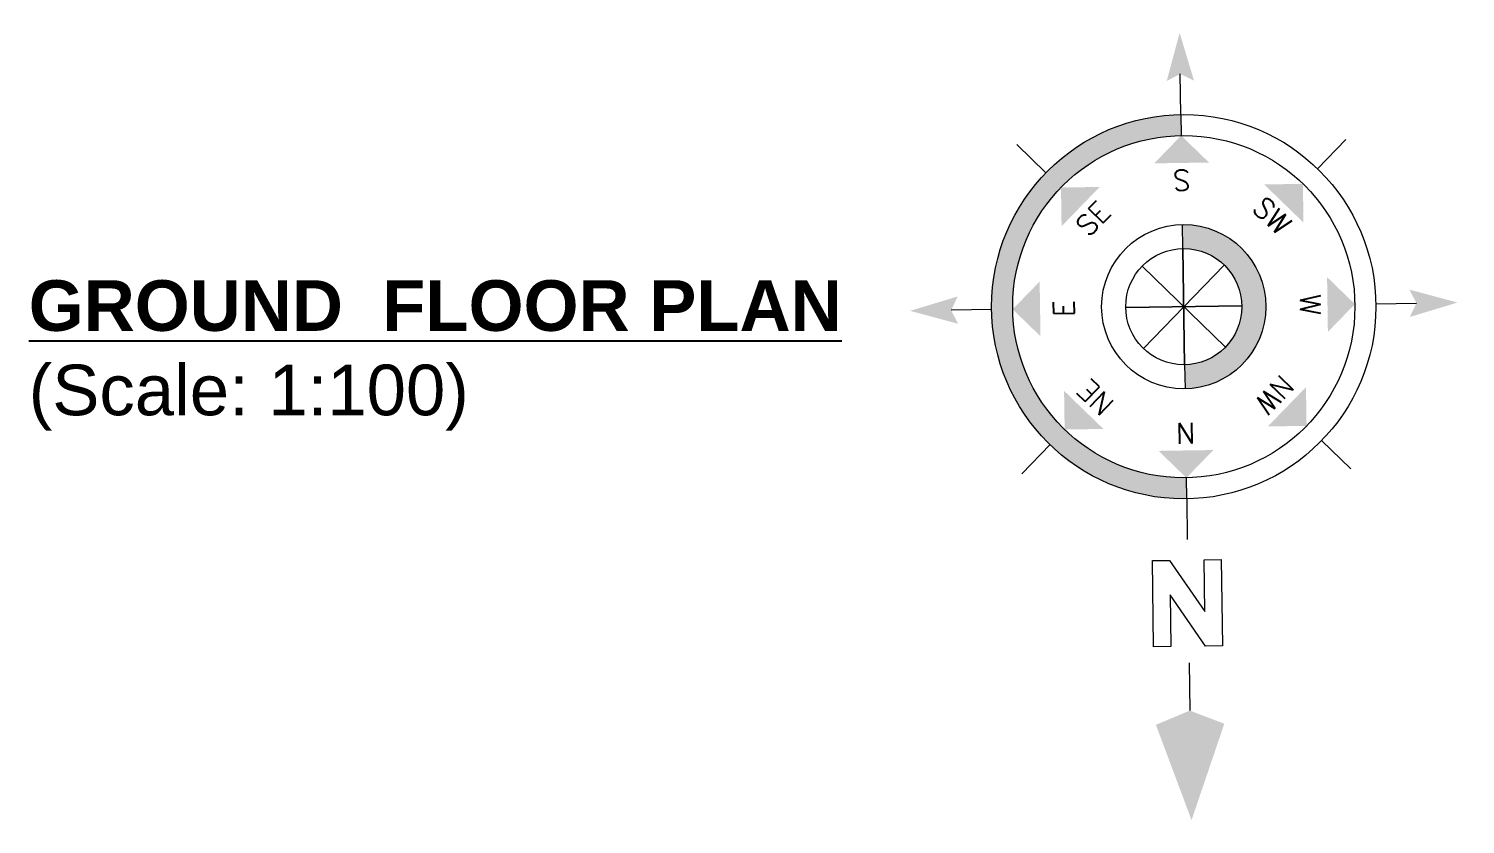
# Model space of a CAD drawing. Header units: inches. Extents: x -4010 to 92088, y -38563 to -1318.
# Drawn here: x 39209.7 to 39380, y -23849 to -23754.7 of the extents above; entities that cross this region are included whole.
import ezdxf
from ezdxf.enums import TextEntityAlignment as Align

# ---------------------------------------------------------------- set-up
doc = ezdxf.new("R2010")
doc.units = ezdxf.units.IN
doc.header["$MEASUREMENT"] = 0
doc.layers.add('DIM', color=7, linetype='Continuous', lineweight=15)
doc.layers.add('TEX', color=7, linetype='Continuous')
doc.styles.add('ROMANS', font='romans')
doc.styles.get("Standard").update_dxf_attribs({"font": 'ARIALN.TTF'})

# ---------------------------------------------------------------- blocks, each defined once
blk = doc.blocks.new('Anno_North_J_Metric')
at = {"linetype": 'ByBlock', "lineweight": -2}
h = blk.add_hatch(color=0, dxfattribs=at)
h.paths.add_polyline_path([(-4.167, 0), (-4.679, 0, 1), (4.679, 0), (4.167, 0, -1)])
h.paths.add_polyline_path([(1.414, 0), (2, 0, 1), (-2, 0), (-1.414, 0, -1)])
at = {"color": 0, "linetype": 'ByBlock', "lineweight": -2}
for p, q in [((0, 4.679), (0, 5.667)), ((-3.308, 3.308), (-4.007, 4.007)), ((3.308, 3.308), (4.007, 4.007)), ((0, 1.414), (0, -1.414)), ((0, -1.414), (0, 1.414)), ((-1, 1), (1, -1)), ((-1, -1), (1, 1)), ((1, -1), (-1, 1)), ((1, 1), (-1, -1)), ((6.169, 0.401), (6.169, 0.821)), ((6.169, 0.821), (8.269, 0.821)), ((8.269, 0.821), (8.269, 0.401)), ((7.429, 0.401), (6.169, 0.401)), ((6.169, -0.439), (7.429, 0.401)), ((8.269, 0.401), (7.009, -0.439)), ((-4.679, 0), (-5.667, 0)), ((-4.679, 0), (-4.167, 0)), ((-1.414, 0), (-2, 0)), ((-1.414, 0), (1.414, 0)), ((1.414, 0), (-1.414, 0)), ((1.414, 0), (2, 0)), ((4.679, 0), (4.167, 0)), ((4.679, 0), (5.667, 0)), ((8.667, 0), (9.833, 0)), ((6.169, -0.859), (6.169, -0.439)), ((7.009, -0.439), (8.269, -0.439)), ((8.269, -0.439), (8.269, -0.859)), ((8.269, -0.859), (6.169, -0.859)), ((-3.308, -3.308), (-4.007, -4.007)), ((3.308, -3.308), (4.007, -4.007)), ((0, -4.679), (0, -5.667))]:
    blk.add_line(p, q, dxfattribs=at)
for radius in [4.679, 4.167, 2, 1.414]:
    blk.add_circle((0, 0), radius, dxfattribs=at)
for points in [[(-0.333, 5.5), (0, 5.667), (0, 6.667)], [(0, 6.667), (0.333, 5.5), (0, 5.667)], [(0, 4.167), (0.667, 3.5), (-0.667, 3.5)], [(-2.946, 2.946), (-2.003, 2.946), (-2.946, 2.003)], [(2.946, 2.946), (2.946, 2.003), (2.003, 2.946)], [(12.5, 0), (10.167, 0.833), (9.833, 0)], [(-4.167, 0), (-3.5, 0.667), (-3.5, -0.667)], [(4.167, 0), (3.5, -0.667), (3.5, 0.667)], [(-6.667, 0), (-5.5, 0.333), (-5.667, 0)], [(-5.5, -0.333), (-5.667, 0), (-6.667, 0)], [(9.833, 0), (10.167, -0.833), (12.5, 0)], [(-2.946, -2.946), (-2.946, -2.003), (-2.003, -2.946)], [(2.946, -2.946), (2.003, -2.946), (2.946, -2.003)], [(0, -4.167), (-0.667, -3.5), (0.667, -3.5)], [(0, -6.667), (-0.333, -5.5), (0, -5.667)], [(0.333, -5.5), (0, -5.667), (0, -6.667)]]:
    blk.add_solid(points, dxfattribs=at)
at = {"color": 0, "linetype": 'ByBlock', "lineweight": -2, "style": 'ROMANS'}
blk.add_text('W', height=0.5, dxfattribs=at).set_placement((0, 2.833), align=Align.CENTER)
for s, rotation, p in [('SW', 45, (-2.003, 2.003)), ('NW', 315, (2.003, 2.003)), ('S', 270, (-3.333, 0)), ('N', 270, (2.833, 0)), ('SE', 135, (-2, -2)), ('NE', 225, (2, -2)), ('E', 180, (0, -2.667))]:
    blk.add_text(s, height=0.5, rotation=rotation, dxfattribs=at).set_placement(p, align=Align.CENTER)

msp = doc.modelspace()

# ---------------------------------------------------------------- block references
at = {"layer": 'DIM', "ltscale": 500000, "xscale": 4.868047777727153, "yscale": 4.868047777723405, "zscale": 4.868047795855299, "rotation": 270.8671012842792}
msp.add_blockref('Anno_North_J_Metric', (39346.63, -23787.624), dxfattribs=at)

# ---------------------------------------------------------------- texts
at = {"layer": 'TEX', "insert": (39209.695, -23784.488), "char_height": 6, "width": 271.47295, "attachment_point": 1}
msp.add_mtext('{\\fArial Rounded MT Bold|b0|i0|c0|p34;\\LGROUND  FLOOR PLAN\\P\\fArial|b0|i0|c0|p34;\\l(Scale: 1:100)}', dxfattribs=at)

doc.saveas('drawing.dxf')
